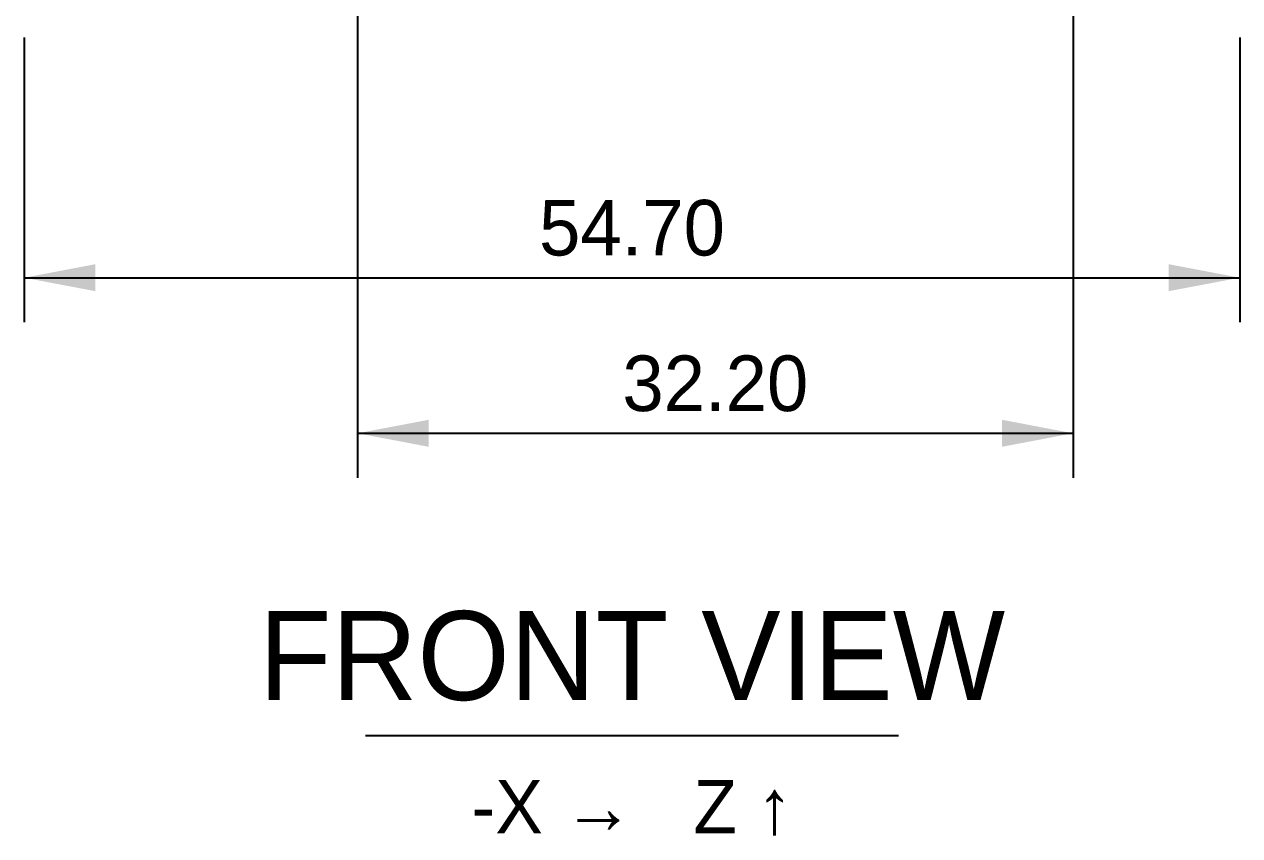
# Model space of a CAD drawing. Header units: millimetres. Extents: x 5 to 430, y 5 to 292.
# Drawn here: x 98.9 to 153.6, y 78.4 to 114.9 of the extents above; entities that cross this region are included whole.
import ezdxf
from ezdxf.enums import TextEntityAlignment as Align

# ---------------------------------------------------------------- set-up
doc = ezdxf.new("R2010")
doc.units = ezdxf.units.MM
doc.layers.add('DIM', color=3, linetype='CONTINUOUS')
doc.layers.add('TEXT', color=3, linetype='CONTINUOUS')

msp = doc.modelspace()

# ---------------------------------------------------------------- linework, layer by layer
at = {"layer": 'DIM'}
for p, q in [((113.856583, 128.875823), (113.856583, 94.456823)), ((146.056583, 128.875823), (146.056583, 94.456823)), ((98.856583, 114.256823), (98.856583, 101.456823)), ((153.556583, 114.256823), (153.556583, 101.456823)), ((98.856583, 103.456823), (153.556583, 103.456823)), ((113.856583, 96.456823), (146.056583, 96.456823))]:
    msp.add_line(p, q, dxfattribs=at)
for points in [[(98.856583, 103.456823), (102.056583, 102.848823), (102.056583, 104.064823)], [(153.556583, 103.456823), (150.356583, 104.064823), (150.356583, 102.848823)], [(113.856583, 96.456823), (117.056583, 95.848823), (117.056583, 97.064823)], [(146.056583, 96.456823), (142.856583, 97.064823), (142.856583, 95.848823)]]:
    msp.add_solid(points, dxfattribs=at)
at = {"layer": 'TEXT'}
msp.add_line((114.206583, 82.856823), (138.206583, 82.856823), dxfattribs=at)

# ---------------------------------------------------------------- texts
for s, height, p in [('54.70', 2.5, (126.206583, 104.456823)), ('32.20', 2.5, (129.956583, 97.456823)), ('FRONT VIEW', 4, (126.206583, 84.456823)), ('-X →   Z ↑', 2.4, (126.206583, 78.456823))]:
    msp.add_text(s, height=height, dxfattribs=at).set_placement(p, align=Align.CENTER)

doc.saveas('drawing.dxf')
